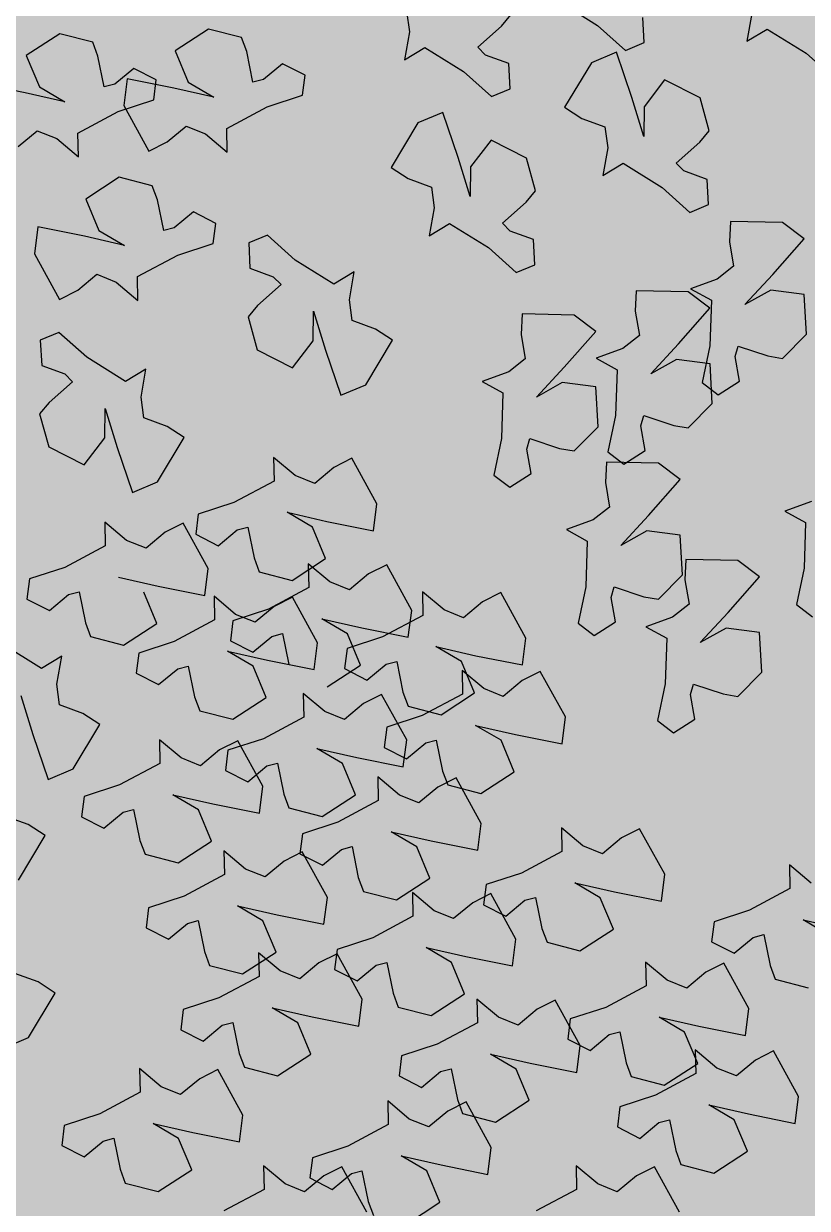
# Model space of a CAD drawing. Header units: millimetres. Extents: x -1042495 to -977915, y 3191218 to 3280168.
# Drawn here: x -1023146 to -1022364, y 3228911 to 3230092 of the extents above; entities that cross this region are included whole.
import ezdxf

# ---------------------------------------------------------------- set-up
doc = ezdxf.new("R2010")
doc.units = ezdxf.units.MM
doc.layers.add('000 Привязки', color=1, linetype='Continuous')
doc.layers.add('A绿-TXT', color=252, linetype='Continuous')
doc.layers.add('кустарники лиственные', color=7, linetype='Continuous', lineweight=20, true_color=0x455c00)

# ---------------------------------------------------------------- blocks, each defined once
blk = doc.blocks.new('A$C6E9D230D')
at = {"layer": 'A绿-TXT', "color": 254, "true_color": 0xfeeab9}
for p, q in [((1520.7, 1226.5), (1531.7, 1281.6)), ((393.4, 1252.1), (405.8, 1222.6)), ((657.1, 1222.7), (667.2, 1250.2)), ((841.3, 1207.3), (869.8, 1253)), ((471.4, 1211), (481.5, 1238.5)), ((591.5, 1234.3), (644, 1202.6)), ((809.5, 1231.5), (763.5, 1217.2)), ((1457.1, 1234.6), (1475.9, 1212.1)), ((405.8, 1222.6), (458.3, 1190.9)), ((644, 1202.6), (657.1, 1222.7)), ((763.5, 1217.2), (710.3, 1199.3)), ((923.2, 1224.3), (909.6, 1197.8)), ((946.9, 1221.3), (923.2, 1224.3)), ((960.6, 1179.4), (946.9, 1221.3)), ((1510, 1179.5), (1520.7, 1226.5)), ((1564.7, 1225.1), (1527.7, 1209.6)), ((1590.4, 1185.6), (1564.7, 1225.1)), ((458.3, 1190.9), (471.4, 1211)), ((855.8, 1183.3), (841.3, 1207.3)), ((1141.6, 1209.3), (1102.8, 1198.6)), ((1155, 1198.2), (1141.6, 1209.3)), ((1198.9, 1206.9), (1188.8, 1179.4)), ((1228.6, 1208.5), (1198.9, 1206.9)), ((1237.9, 1186.5), (1228.6, 1208.5)), ((1330.6, 1215.3), (1276.9, 1185.7)), ((1362.3, 1211.3), (1330.6, 1215.3)), ((1351.3, 1156.2), (1362.3, 1211.3)), ((1475.9, 1212.1), (1466.6, 1189.1)), ((1527.7, 1209.6), (1510, 1179.5)), ((710.3, 1199.3), (722.7, 1169.8)), ((798.4, 1185.7), (822.9, 1189.1)), ((822.9, 1189.1), (855.8, 1183.3)), ((909.6, 1197.8), (928.4, 1175.3)), ((1102.8, 1198.6), (1081.5, 1156.6)), ((1179.6, 1170.4), (1155, 1198.2)), ((1466.6, 1189.1), (1445.1, 1163.6)), ((278.4, 1183.3), (264.9, 1156.8)), ((302.1, 1180.3), (278.4, 1183.3)), ((315.8, 1138.4), (302.1, 1180.3)), ((788.3, 1158.2), (798.4, 1185.7)), ((928.4, 1175.3), (931.6, 1162.8)), ((986, 1131.8), (960.6, 1179.4)), ((1188.8, 1179.4), (1179.6, 1170.4)), ((1208.5, 1153.6), (1237.9, 1186.5)), ((1276.9, 1185.7), (1287.7, 1164.3)), ((1580.2, 1146.7), (1590.4, 1185.6)), ((722.7, 1169.8), (775.1, 1138.1)), ((931.6, 1162.8), (895.2, 1155.3)), ((1287.7, 1164.3), (1306.5, 1141.8)), ((1445.1, 1163.6), (1473.1, 1164.1)), ((1473.1, 1164.1), (1498.5, 1116.6)), ((264.9, 1156.8), (283.6, 1134.3)), ((666.3, 1159.9), (652.8, 1133.4)), ((690.1, 1156.9), (666.3, 1159.9)), ((703.8, 1115), (690.1, 1156.9)), ((775.1, 1138.1), (788.3, 1158.2)), ((878.9, 1149.2), (868.7, 1110.3)), ((895.2, 1155.3), (878.9, 1149.2)), ((1081.5, 1156.6), (1113.3, 1132.4)), ((1180, 1107.8), (1208.5, 1153.6)), ((1340.6, 1109.3), (1351.3, 1156.2)), ((1395.2, 1154.8), (1358.3, 1139.4)), ((1420.9, 1115.3), (1395.2, 1154.8)), ((1563.9, 1140.6), (1580.2, 1146.7)), ((283.6, 1134.3), (286.9, 1121.8)), ((341.2, 1090.8), (315.8, 1138.4)), ((652.8, 1133.4), (671.6, 1110.9)), ((1014, 1132.4), (986, 1131.8)), ((992.5, 1106.8), (1014, 1132.4)), ((1113.3, 1132.4), (1148.2, 1132.1)), ((1306.5, 1141.8), (1297.2, 1118.9)), ((1358.3, 1139.4), (1340.6, 1109.3)), ((1527.5, 1133.2), (1563.9, 1140.6)), ((1530.7, 1120.7), (1527.5, 1133.2)), ((286.9, 1121.8), (250.4, 1114.3)), ((1148.2, 1132.1), (1102.2, 1117.8)), ((1297.2, 1118.9), (1275.7, 1093.3)), ((1549.5, 1098.2), (1530.7, 1120.7)), ((234.1, 1108.3), (224, 1069.3)), ((250.4, 1114.3), (234.1, 1108.3)), ((671.6, 1110.9), (674.8, 1098.4)), ((729.2, 1067.5), (703.8, 1115)), ((868.7, 1110.3), (894.5, 1070.9)), ((949.1, 1116.4), (938.4, 1069.4)), ((983.2, 1083.8), (992.5, 1106.8)), ((1102.2, 1117.8), (1049, 1099.9)), ((1194.5, 1083.9), (1180, 1107.8)), ((1410.8, 1076.4), (1420.9, 1115.3)), ((1505.5, 1110), (1451.8, 1080.4)), ((1498.5, 1116.6), (1512.2, 1074.7)), ((1537.3, 1106), (1505.5, 1110)), ((1526.2, 1050.9), (1537.3, 1106)), ((369.2, 1091.4), (341.2, 1090.8)), ((347.7, 1065.8), (369.2, 1091.4)), ((638.4, 1091), (622.1, 1084.9)), ((674.8, 1098.4), (638.4, 1091)), ((835.8, 1095.4), (822.2, 1068.9)), ((859.5, 1092.4), (835.8, 1095.4)), ((873.2, 1050.5), (859.5, 1092.4)), ((1049, 1099.9), (1061.4, 1070.4)), ((1275.7, 1093.3), (1303.7, 1093.8)), ((1303.7, 1093.8), (1329.1, 1046.3)), ((1535.9, 1071.7), (1549.5, 1098.2)), ((535.2, 1083.7), (521.7, 1057.2)), ((558.9, 1080.7), (535.2, 1083.7)), ((572.6, 1038.8), (558.9, 1080.7)), ((622.1, 1084.9), (611.9, 1046)), ((894.5, 1070.9), (931.4, 1086.3)), ((1002, 1061.3), (983.2, 1083.8)), ((1127, 1058.8), (1137.1, 1086.2)), ((1137.1, 1086.2), (1161.6, 1089.7)), ((1161.6, 1089.7), (1194.5, 1083.9)), ((1394.5, 1070.3), (1410.8, 1076.4)), ((1451.8, 1080.4), (1462.6, 1059)), ((224, 1069.3), (249.7, 1029.9)), ((286.6, 1045.3), (304.3, 1075.4)), ((304.3, 1075.4), (293.7, 1028.4)), ((338.4, 1042.9), (347.7, 1065.8)), ((757.1, 1068), (729.2, 1067.5)), ((735.7, 1042.4), (757.1, 1068)), ((822.2, 1068.9), (841, 1046.4)), ((938.4, 1069.4), (927.4, 1014.4)), ((1061.4, 1070.4), (1113.8, 1038.7)), ((1358, 1062.9), (1394.5, 1070.3)), ((1361.3, 1050.4), (1358, 1062.9)), ((1512.2, 1074.7), (1535.9, 1071.7)), ((521.7, 1057.2), (540.4, 1034.7)), ((674.6, 1021.9), (692.3, 1052)), ((692.3, 1052), (681.6, 1005.1)), ((898.6, 1003), (873.2, 1050.5)), ((1012.8, 1039.9), (1002, 1061.3)), ((1113.8, 1038.7), (1127, 1058.8)), ((1380.1, 1027.9), (1361.3, 1050.4)), ((1462.6, 1059), (1481.4, 1036.5)), ((1515.6, 1003.9), (1526.2, 1050.9)), ((1570.2, 1049.4), (1533.2, 1034)), ((1595.9, 1010), (1570.2, 1049.4)), ((249.7, 1029.9), (286.6, 1045.3)), ((357.2, 1020.4), (338.4, 1042.9)), ((415, 1042.7), (401.5, 1016.3)), ((438.8, 1039.8), (415, 1042.7)), ((452.5, 997.8), (438.8, 1039.8)), ((540.4, 1034.7), (543.7, 1022.2)), ((598, 991.3), (572.6, 1038.8)), ((611.9, 1046), (637.6, 1006.5)), ((726.4, 1019.5), (735.7, 1042.4)), ((841, 1046.4), (844.2, 1033.9)), ((959.1, 1010.4), (1012.8, 1039.9)), ((1329.1, 1046.3), (1342.8, 1004.4)), ((1481.4, 1036.5), (1472.1, 1013.5)), ((293.7, 1028.4), (282.6, 973.4)), ((543.7, 1022.2), (507.3, 1014.8)), ((637.6, 1006.5), (674.6, 1021.9)), ((807.8, 1026.5), (791.5, 1020.4)), ((844.2, 1033.9), (807.8, 1026.5)), ((999.6, 1025.1), (986.1, 998.7)), ((1023.4, 1022.2), (999.6, 1025.1)), ((1037.1, 980.2), (1023.4, 1022.2)), ((1366.5, 1001.4), (1380.1, 1027.9)), ((1533.2, 1034), (1515.6, 1003.9)), ((368, 999), (357.2, 1020.4)), ((401.5, 1016.3), (420.3, 993.8)), ((490.9, 1008.7), (480.8, 969.8)), ((507.3, 1014.8), (490.9, 1008.7)), ((745.2, 997), (726.4, 1019.5)), ((791.5, 1020.4), (781.3, 981.5)), ((927.4, 1014.4), (959.1, 1010.4)), ((1472.1, 1013.5), (1450.7, 988)), ((1585.7, 971.1), (1595.9, 1010)), ((314.3, 969.4), (368, 999)), ((420.3, 993.8), (423.5, 981.2)), ((477.9, 950.3), (452.5, 997.8)), ((681.6, 1005.1), (670.6, 950)), ((756, 975.6), (745.2, 997)), ((926.6, 1003.5), (898.6, 1003)), ((905.1, 978), (926.6, 1003.5)), ((986.1, 998.7), (1004.9, 976.2)), ((1342.8, 1004.4), (1366.5, 1001.4)), ((226.5, 944.5), (201.1, 992.1)), ((423.5, 981.2), (387.1, 973.8)), ((626, 991.8), (598, 991.3)), ((604.5, 966.3), (626, 991.8)), ((721, 990.1), (707.5, 963.6)), ((744.7, 987.1), (721, 990.1)), ((758.4, 945.2), (744.7, 987.1)), ((781.3, 981.5), (807.1, 942)), ((844, 957.4), (861.7, 987.6)), ((861.7, 987.6), (851, 940.6)), ((874, 984.2), (860.5, 957.7)), ((897.7, 981.2), (874, 984.2)), ((911.4, 939.3), (897.7, 981.2)), ((1062.5, 932.7), (1037.1, 980.2)), ((1450.7, 988), (1478.6, 988.5)), ((1478.6, 988.5), (1504, 941)), ((282.6, 973.4), (314.3, 969.4)), ((370.8, 967.7), (360.6, 928.8)), ((387.1, 973.8), (370.8, 967.7)), ((480.8, 969.8), (506.5, 930.3)), ((543.4, 945.8), (561.1, 975.9)), ((561.1, 975.9), (550.5, 928.9)), ((595.3, 943.3), (604.5, 966.3)), ((702.3, 946), (756, 975.6)), ((895.8, 955), (905.1, 978)), ((1004.9, 976.2), (1008.1, 963.6)), ((1533, 957.6), (1569.4, 965)), ((1569.4, 965), (1585.7, 971.1)), ((505.8, 950.9), (477.9, 950.3)), ((484.4, 925.3), (505.8, 950.9)), ((707.5, 963.6), (726.3, 941.1)), ((807.1, 942), (844, 957.4)), ((860.5, 957.7), (879.2, 935.2)), ((914.6, 932.5), (895.8, 955)), ((971.7, 956.2), (955.4, 950.1)), ((1008.1, 963.6), (971.7, 956.2)), ((1217.5, 952.8), (1196.2, 910.8)), ((1256.3, 963.4), (1217.5, 952.8)), ((1269.7, 952.3), (1256.3, 963.4)), ((1294.4, 924.5), (1269.7, 952.3)), ((1313.7, 961.1), (1303.6, 933.6)), ((1343.4, 962.6), (1313.7, 961.1)), ((1352.7, 940.6), (1343.4, 962.6)), ((1536.2, 945.1), (1533, 957.6)), ((254.4, 945.1), (226.5, 944.5)), ((233, 919.5), (254.4, 945.1)), ((506.5, 930.3), (543.4, 945.8)), ((614, 920.8), (595.3, 943.3)), ((670.6, 950), (702.3, 946)), ((726.3, 941.1), (729.5, 928.6)), ((783.9, 897.6), (758.4, 945.2)), ((851, 940.6), (840, 885.5)), ((936.9, 891.7), (911.4, 939.3)), ((955.4, 950.1), (945.2, 911.2)), ((1323.2, 907.7), (1352.7, 940.6)), ((1504, 941), (1517.8, 899.1)), ((1555, 922.6), (1536.2, 945.1)), ((360.6, 928.8), (386.3, 889.4)), ((423.3, 904.8), (441, 934.9)), ((441, 934.9), (430.3, 887.9)), ((475.1, 902.3), (484.4, 925.3)), ((550.5, 928.9), (539.4, 873.8)), ((729.5, 928.6), (693.1, 921.1)), ((882.5, 922.7), (846.1, 915.2)), ((879.2, 935.2), (882.5, 922.7)), ((925.4, 911.1), (914.6, 932.5)), ((1090.4, 933.3), (1062.5, 932.7)), ((1069, 907.7), (1090.4, 933.3)), ((1303.6, 933.6), (1294.4, 924.5)), ((223.7, 896.6), (233, 919.5)), ((624.8, 899.4), (614, 920.8)), ((676.8, 915.1), (666.6, 876.1)), ((693.1, 921.1), (676.8, 915.1)), ((871.7, 881.5), (925.4, 911.1)), ((945.2, 911.2), (970.9, 871.8)), ((1007.9, 887.2), (1025.6, 917.3)), ((1025.6, 917.3), (1014.9, 870.3)), ((1196.2, 910.8), (1228, 886.5)), ((1541.5, 896.1), (1555, 922.6)), ((242.5, 874.1), (223.7, 896.6)), ((386.3, 889.4), (423.3, 904.8)), ((493.9, 879.8), (475.1, 902.3)), ((571.1, 869.8), (624.8, 899.4)), ((622.6, 902.2), (609.1, 875.7)), ((646.3, 899.2), (622.6, 902.2)), ((660, 857.3), (646.3, 899.2)), ((811.8, 898.2), (783.9, 897.6)), ((790.4, 872.6), (811.8, 898.2)), ((1059.7, 884.7), (1069, 907.7)), ((1294.8, 862), (1323.2, 907.7)), ((1517.8, 899.1), (1541.5, 896.1)), ((240.1, 890.5), (226.6, 864)), ((263.8, 887.5), (240.1, 890.5)), ((277.5, 845.6), (263.8, 887.5)), ((430.3, 887.9), (419.3, 832.8)), ((729.3, 852.1), (746.9, 882.2)), ((746.9, 882.2), (736.3, 835.2)), ((840, 885.5), (871.7, 881.5)), ((964.8, 892.3), (936.9, 891.7)), ((943.4, 866.7), (964.8, 892.3)), ((970.9, 871.8), (1007.9, 887.2)), ((1078.5, 862.2), (1059.7, 884.7)), ((1262.9, 886.2), (1216.9, 871.9)), ((1228, 886.5), (1262.9, 886.2)), ((253.3, 852.6), (242.5, 874.1)), ((504.7, 858.4), (493.9, 879.8)), ((539.4, 873.8), (571.1, 869.8)), ((609.1, 875.7), (627.8, 853.2)), ((666.6, 876.1), (692.3, 836.7)), ((781.1, 849.7), (790.4, 872.6)), ((819.6, 870.2), (845.3, 830.8)), ((882.2, 846.2), (899.9, 876.3)), ((899.9, 876.3), (889.3, 829.3)), ((1014.9, 870.3), (1003.9, 815.2)), ((1216.9, 871.9), (1163.7, 854)), ((226.6, 864), (245.4, 841.5)), ((451, 828.9), (504.7, 858.4)), ((486, 861.2), (472.5, 834.7)), ((509.7, 858.2), (486, 861.2)), ((523.4, 816.3), (509.7, 858.2)), ((627.8, 853.2), (631.1, 840.7)), ((685.4, 809.8), (660, 857.3)), ((934.1, 843.8), (943.4, 866.7)), ((1089.3, 840.8), (1078.5, 862.2)), ((1163.7, 854), (1176.1, 824.5)), ((1309.2, 838), (1294.8, 862)), ((199.6, 823.1), (253.3, 852.6)), ((245.4, 841.5), (248.6, 829)), ((303, 798.1), (277.5, 845.6)), ((631.1, 840.7), (594.7, 833.3)), ((692.3, 836.7), (729.3, 852.1)), ((799.8, 827.2), (781.1, 849.7)), ((841.1, 849.5), (827.6, 823.1)), ((864.9, 846.6), (841.1, 849.5)), ((845.3, 830.8), (882.2, 846.2)), ((878.6, 804.6), (864.9, 846.6)), ((952.8, 821.3), (934.1, 843.8)), ((1035.6, 811.3), (1089.3, 840.8)), ((1241.7, 812.9), (1251.8, 840.4)), ((1251.8, 840.4), (1276.3, 843.8)), ((1276.3, 843.8), (1309.2, 838)), ((248.6, 829), (212.2, 821.6)), ((419.3, 832.8), (451, 828.9)), ((472.5, 834.7), (491.3, 812.2)), ((578.3, 827.2), (568.2, 788.3)), ((594.7, 833.3), (578.3, 827.2)), ((736.3, 835.2), (725.2, 780.2)), ((810.7, 805.8), (799.8, 827.2)), ((889.3, 829.3), (878.2, 774.3)), ((212.2, 821.6), (195.9, 815.5)), ((491.3, 812.2), (494.5, 799.7)), ((548.9, 768.8), (523.4, 816.3)), ((827.6, 823.1), (846.4, 800.6)), ((963.7, 799.8), (952.8, 821.3)), ((1003.9, 815.2), (1035.6, 811.3)), ((1176.1, 824.5), (1228.6, 792.8)), ((1228.6, 792.8), (1241.7, 812.9)), ((330.9, 798.6), (303, 798.1)), ((309.5, 773.1), (330.9, 798.6)), ((494.5, 799.7), (458.1, 792.3)), ((713.4, 810.3), (685.4, 809.8)), ((691.9, 784.7), (713.4, 810.3)), ((748.2, 802.8), (734.7, 776.3)), ((771.9, 799.8), (748.2, 802.8)), ((757, 776.2), (810.7, 805.8)), ((785.7, 757.9), (771.9, 799.8)), ((846.4, 800.6), (849.6, 788)), ((904, 757.1), (878.6, 804.6)), ((909.9, 770.3), (963.7, 799.8)), ((360.4, 785.2), (346.9, 758.7)), ((384.1, 782.2), (360.4, 785.2)), ((441.8, 786.2), (431.6, 747.3)), ((458.1, 792.3), (441.8, 786.2)), ((568.2, 788.3), (593.9, 748.8)), ((630.8, 764.2), (648.5, 794.4)), ((648.5, 794.4), (637.9, 747.4)), ((682.7, 761.8), (691.9, 784.7)), ((849.6, 788), (813.2, 780.6)), ((1432.5, 794.7), (1419.4, 774.6)), ((1485, 762.9), (1432.5, 794.7)), ((185.7, 776.6), (211.4, 737.1)), ((248.4, 752.6), (266, 782.7)), ((266, 782.7), (255.4, 735.7)), ((300.2, 750.1), (309.5, 773.1)), ((397.8, 740.3), (384.1, 782.2)), ((576.8, 769.3), (548.9, 768.8)), ((555.4, 743.8), (576.8, 769.3)), ((725.2, 780.2), (757, 776.2)), ((734.7, 776.3), (753.5, 753.8)), ((796.9, 774.5), (786.7, 735.6)), ((813.2, 780.6), (796.9, 774.5)), ((878.2, 774.3), (909.9, 770.3)), ((1419.4, 774.6), (1409.3, 747.1)), ((1592.4, 773), (1559.6, 778.7)), ((1559.6, 778.7), (1574, 754.8)), ((1617, 776.4), (1592.4, 773)), ((346.9, 758.7), (365.6, 736.2)), ((593.9, 748.8), (630.8, 764.2)), ((701.4, 739.3), (682.7, 761.8)), ((811.1, 710.3), (785.7, 757.9)), ((931.9, 757.7), (904, 757.1)), ((910.5, 732.1), (931.9, 757.7)), ((1497.4, 733.5), (1485, 762.9)), ((211.4, 737.1), (248.4, 752.6)), ((319, 727.6), (300.2, 750.1)), ((431.6, 747.3), (457.3, 707.9)), ((494.3, 723.3), (511.9, 753.4)), ((511.9, 753.4), (501.3, 706.4)), ((546.1, 720.8), (555.4, 743.8)), ((637.9, 747.4), (626.8, 692.3)), ((756.7, 741.3), (720.3, 733.8)), ((753.5, 753.8), (756.7, 741.3)), ((849.4, 711.6), (867.1, 741.7)), ((867.1, 741.7), (856.4, 694.7)), ((1351.9, 749.5), (1366.4, 725.5)), ((1384.8, 743.7), (1351.9, 749.5)), ((1409.3, 747.1), (1384.8, 743.7)), ((1574, 754.8), (1545.6, 709)), ((255.4, 735.7), (244.3, 680.6)), ((329.8, 706.2), (319, 727.6)), ((365.6, 736.2), (368.9, 723.7)), ((423.2, 692.7), (397.8, 740.3)), ((704, 727.8), (693.8, 688.9)), ((712.2, 717.9), (701.4, 739.3)), ((720.3, 733.8), (704, 727.8)), ((786.7, 735.6), (812.4, 696.2)), ((901.2, 709.1), (910.5, 732.1)), ((1444.2, 715.5), (1497.4, 733.5)), ((332.5, 716.2), (316.1, 710.2)), ((368.9, 723.7), (332.5, 716.2)), ((457.3, 707.9), (494.3, 723.3)), ((564.9, 698.3), (546.1, 720.8)), ((658.5, 688.3), (712.2, 717.9)), ((1366.4, 725.5), (1337.9, 679.7)), ((1398.2, 701.2), (1444.2, 715.5)), ((276.1, 676.6), (329.8, 706.2)), ((316.1, 710.2), (306, 671.3)), ((501.3, 706.4), (490.2, 651.3)), ((839, 710.9), (811.1, 710.3)), ((812.4, 696.2), (849.4, 711.6)), ((817.6, 685.3), (839, 710.9)), ((920, 686.6), (901.2, 709.1)), ((1433.1, 701), (1398.2, 701.2)), ((1464.9, 676.7), (1433.1, 701)), ((1545.6, 709), (1516.1, 676.2)), ((451.2, 693.3), (423.2, 692.7)), ((429.7, 667.7), (451.2, 693.3)), ((562.5, 685.6), (549, 659.1)), ((586.2, 682.6), (562.5, 685.6)), ((575.7, 676.9), (564.9, 698.3)), ((626.8, 692.3), (658.5, 688.3)), ((693.8, 688.9), (719.5, 649.4)), ((756.5, 664.8), (774.1, 694.9)), ((774.1, 694.9), (763.5, 647.9)), ((808.3, 662.4), (817.6, 685.3)), ((856.4, 694.7), (845.4, 639.6)), ((930.8, 665.2), (920, 686.6)), ((1180.1, 687.1), (1166.6, 662.6)), ((1191.5, 655.7), (1180.1, 687.1)), ((1565.2, 683.2), (1574.4, 692.3)), ((1574.4, 692.3), (1599.1, 664.5)), ((244.3, 680.6), (276.1, 676.6)), ((306, 671.3), (331.7, 631.8)), ((368.6, 647.2), (386.3, 677.3)), ((386.3, 677.3), (375.7, 630.3)), ((522, 647.3), (575.7, 676.9)), ((599.9, 640.7), (586.2, 682.6)), ((1069.5, 673.4), (1055.1, 654.4)), ((1112.7, 664.4), (1069.5, 673.4)), ((1337.9, 679.7), (1308.5, 646.9)), ((1443.6, 634.7), (1464.9, 676.7)), ((1516.1, 676.2), (1525.4, 654.2)), ((1555.1, 655.7), (1565.2, 683.2)), ((420.5, 644.8), (429.7, 667.7)), ((549, 659.1), (567.8, 636.6)), ((719.5, 649.4), (756.5, 664.8)), ((827.1, 639.9), (808.3, 662.4)), ((877.1, 635.7), (930.8, 665.2)), ((1166.6, 662.6), (1112.7, 664.4)), ((1357.5, 653.9), (1366.8, 663)), ((1366.8, 663), (1391.4, 635.2)), ((1599.1, 664.5), (1612.5, 653.4)), ((331.7, 631.8), (368.6, 647.2)), ((439.2, 622.3), (420.5, 644.8)), ((490.2, 651.3), (522, 647.3)), ((763.5, 647.9), (752.4, 592.9)), ((1055.1, 654.4), (1071.3, 629.5)), ((1206.7, 636.2), (1191.5, 655.7)), ((1308.5, 646.9), (1317.8, 624.9)), ((1347.4, 626.4), (1357.5, 653.9)), ((1525.4, 654.2), (1555.1, 655.7)), ((375.7, 630.3), (364.6, 575.3)), ((567.8, 636.6), (571, 624.1)), ((625.4, 593.2), (599.9, 640.7)), ((837.9, 618.5), (827.1, 639.9)), ((845.4, 639.6), (877.1, 635.7)), ((1071.3, 629.5), (1100.2, 634.5)), ((1100.2, 634.5), (1112.6, 631)), ((1112.6, 631), (1100.9, 595.8)), ((1235.6, 641.2), (1206.7, 636.2)), ((1259.6, 639.9), (1235.6, 641.2)), ((1258.3, 578.6), (1259.6, 639.9)), ((1391.4, 635.2), (1404.8, 624.1)), ((1404.8, 624.1), (1443.6, 634.7)), ((226.5, 575.7), (201.1, 623.3)), ((450, 600.9), (439.2, 622.3)), ((534.6, 616.7), (518.3, 610.6)), ((571, 624.1), (534.6, 616.7)), ((784.2, 588.9), (837.9, 618.5)), ((1178.7, 592.6), (1161.5, 622.9)), ((1161.5, 622.9), (1196.8, 590.2)), ((1317.8, 624.9), (1347.4, 626.4)), ((518.3, 610.6), (508.1, 571.7)), ((396.3, 571.3), (450, 600.9)), ((653.3, 593.7), (625.4, 593.2)), ((631.9, 568.2), (653.3, 593.7)), ((752.4, 592.9), (784.2, 588.9)), ((1005.2, 587.5), (991.7, 563.1)), ((1016.6, 556.2), (1005.2, 587.5)), ((1100.9, 595.8), (1098, 578.6)), ((1173.6, 552.9), (1178.7, 592.6)), ((1196.8, 590.2), (1239, 553.1)), ((1503.5, 589.8), (1490.4, 569.7)), ((1556, 558), (1503.5, 589.8)), ((1628.6, 596.7), (1600.1, 550.9)), ((254.4, 576.3), (226.5, 575.7)), ((233, 550.7), (254.4, 576.3)), ((364.6, 575.3), (396.3, 571.3)), ((404, 586.2), (390.5, 559.7)), ((427.7, 583.2), (404, 586.2)), ((441.4, 541.3), (427.7, 583.2)), ((570.8, 547.7), (588.4, 577.8)), ((588.4, 577.8), (577.8, 530.8)), ((894.6, 573.9), (880.2, 554.8)), ((937.8, 564.8), (894.6, 573.9)), ((1098, 578.6), (1126.6, 550.3)), ((1239, 553.1), (1258.3, 578.6)), ((390.5, 559.7), (409.3, 537.2)), ((508.1, 571.7), (533.8, 532.2)), ((622.6, 545.2), (631.9, 568.2)), ((991.7, 563.1), (937.8, 564.8)), ((1490.4, 569.7), (1480.3, 542.2)), ((223.7, 527.7), (233, 550.7)), ((533.8, 532.2), (570.8, 547.7)), ((641.3, 522.7), (622.6, 545.2)), ((880.2, 554.8), (896.4, 529.9)), ((1031.8, 536.7), (1016.6, 556.2)), ((1126.6, 550.3), (1173.6, 552.9)), ((1207.4, 552.5), (1193.9, 528)), ((1218.8, 521.1), (1207.4, 552.5)), ((1568.4, 528.6), (1556, 558)), ((1600.1, 550.9), (1570.7, 518.1)), ((409.3, 537.2), (412.5, 524.7)), ((466.9, 493.8), (441.4, 541.3)), ((896.4, 529.9), (925.2, 534.9)), ((925.2, 534.9), (937.7, 531.5)), ((937.7, 531.5), (925.9, 496.2)), ((1060.7, 541.7), (1031.8, 536.7)), ((1084.6, 540.3), (1060.7, 541.7)), ((1096.9, 538.8), (1082.4, 519.8)), ((1083.4, 479), (1084.6, 540.3)), ((1140, 529.7), (1096.9, 538.8)), ((1455.8, 538.8), (1422.9, 544.6)), ((1422.9, 544.6), (1437.4, 520.6)), ((1480.3, 542.2), (1455.8, 538.8)), ((242.5, 505.2), (223.7, 527.7)), ((300.3, 527.6), (286.8, 501.1)), ((324, 524.6), (300.3, 527.6)), ((337.7, 482.7), (324, 524.6)), ((376.1, 517.3), (359.8, 511.2)), ((412.5, 524.7), (376.1, 517.3)), ((577.8, 530.8), (566.7, 475.7)), ((652.2, 501.3), (641.3, 522.7)), ((1003.8, 493), (986.5, 523.4)), ((986.5, 523.4), (1021.9, 490.7)), ((1082.4, 519.8), (1098.6, 494.8)), ((1193.9, 528), (1140, 529.7)), ((1234.1, 501.6), (1218.8, 521.1)), ((1437.4, 520.6), (1408.9, 474.8)), ((1515.2, 510.6), (1568.4, 528.6)), ((1570.7, 518.1), (1580, 496)), ((253.3, 483.8), (242.5, 505.2)), ((359.8, 511.2), (349.6, 472.3)), ((1262.9, 506.6), (1234.1, 501.6)), ((1286.9, 505.3), (1262.9, 506.6)), ((1285.6, 444), (1286.9, 505.3)), ((1469.2, 496.3), (1515.2, 510.6)), ((286.8, 501.1), (305.6, 478.6)), ((494.8, 494.3), (466.9, 493.8)), ((473.4, 468.7), (494.8, 494.3)), ((598.5, 471.7), (652.2, 501.3)), ((890.4, 493.9), (876.9, 469.4)), ((901.8, 462.5), (890.4, 493.9)), ((925.9, 496.2), (923, 479)), ((998.7, 453.3), (1003.8, 493)), ((1021.9, 490.7), (1064.1, 453.5)), ((1098.6, 494.8), (1127.5, 499.8)), ((1127.5, 499.8), (1139.9, 496.4)), ((1139.9, 496.4), (1128.2, 461.1)), ((1504.1, 496.1), (1469.2, 496.3)), ((1535.9, 471.8), (1504.1, 496.1)), ((1580, 496), (1609.6, 497.6)), ((199.6, 454.3), (253.3, 483.8)), ((305.6, 478.6), (308.8, 466.1)), ((363.2, 435.2), (337.7, 482.7)), ((412.3, 448.2), (429.9, 478.3)), ((429.9, 478.3), (419.3, 431.4)), ((566.7, 475.7), (598.5, 471.7)), ((779.9, 480.2), (765.5, 461.2)), ((823, 471.2), (779.9, 480.2)), ((923, 479), (951.6, 450.8)), ((1064.1, 453.5), (1083.4, 479)), ((1206, 457.9), (1188.8, 488.3)), ((1188.8, 488.3), (1224.2, 455.6)), ((308.8, 466.1), (272.4, 458.7)), ((349.6, 472.3), (375.3, 432.8)), ((464.1, 445.8), (473.4, 468.7)), ((876.9, 469.4), (823, 471.2)), ((917.1, 443), (901.8, 462.5)), ((1408.9, 474.8), (1379.5, 442)), ((1514.6, 429.8), (1535.9, 471.8)), ((256.1, 452.6), (245.9, 413.7)), ((272.4, 458.7), (256.1, 452.6)), ((375.3, 432.8), (412.3, 448.2)), ((765.5, 461.2), (781.6, 436.3)), ((945.9, 448), (917.1, 443)), ((969.9, 446.7), (945.9, 448)), ((951.6, 450.8), (998.7, 453.3)), ((1128.2, 461.1), (1125.3, 444)), ((1200.9, 418.2), (1206, 457.9)), ((1224.2, 455.6), (1266.3, 418.5)), ((1418.4, 421.5), (1428.5, 449)), ((1428.5, 449), (1437.7, 458.1)), ((1437.7, 458.1), (1462.4, 430.3)), ((391.1, 435.7), (363.2, 435.2)), ((369.7, 410.2), (391.1, 435.7)), ((482.8, 423.3), (464.1, 445.8)), ((781.6, 436.3), (810.5, 441.2)), ((810.5, 441.2), (822.9, 437.8)), ((822.9, 437.8), (811.2, 402.6)), ((968.6, 385.4), (969.9, 446.7)), ((1125.3, 444), (1153.9, 415.7)), ((1266.3, 418.5), (1285.6, 444)), ((1289.3, 441.2), (1275.8, 416.7)), ((1300.7, 409.9), (1289.3, 441.2)), ((1379.5, 442), (1388.7, 420)), ((308.6, 389.7), (326.2, 419.8)), ((326.2, 419.8), (315.6, 372.8)), ((419.3, 431.4), (408.2, 376.3)), ((493.7, 401.9), (482.8, 423.3)), ((889, 399.4), (871.8, 429.7)), ((871.8, 429.7), (907.2, 397)), ((1178.8, 427.6), (1164.3, 408.5)), ((1221.9, 418.5), (1178.8, 427.6)), ((1388.7, 420), (1418.4, 421.5)), ((1462.4, 430.3), (1475.8, 419.2)), ((1475.8, 419.2), (1514.6, 429.8)), ((245.9, 413.7), (271.6, 374.2)), ((360.4, 387.2), (369.7, 410.2)), ((518.8, 416.4), (505.2, 389.9)), ((542.5, 413.4), (518.8, 416.4)), ((556.2, 371.5), (542.5, 413.4)), ((1153.9, 415.7), (1200.9, 418.2)), ((1164.3, 408.5), (1180.5, 383.6)), ((1275.8, 416.7), (1221.9, 418.5)), ((1316, 390.4), (1300.7, 409.9)), ((440, 372.3), (493.7, 401.9)), ((811.2, 402.6), (808.3, 385.4)), ((883.9, 359.7), (889, 399.4)), ((907.2, 397), (949.3, 359.9)), ((1344.8, 395.3), (1316, 390.4)), ((1368.8, 394), (1344.8, 395.3)), ((1367.5, 332.7), (1368.8, 394)), ((271.6, 374.2), (308.6, 389.7)), ((379.1, 364.7), (360.4, 387.2)), ((505.2, 389.9), (524, 367.4)), ((808.3, 385.4), (836.9, 357.1)), ((949.3, 359.9), (968.6, 385.4)), ((1180.5, 383.6), (1209.4, 388.6)), ((1209.4, 388.6), (1221.8, 385.1)), ((1221.8, 385.1), (1210.1, 349.9)), ((315.6, 372.8), (304.5, 317.7)), ((390, 343.3), (379.1, 364.7)), ((408.2, 376.3), (440, 372.3)), ((524, 367.4), (527.2, 354.9)), ((581.6, 323.9), (556.2, 371.5)), ((1287.9, 346.7), (1270.7, 377)), ((1270.7, 377), (1306.1, 344.3)), ((1614.3, 368.9), (1581.4, 374.7)), ((1581.4, 374.7), (1595.9, 350.8)), ((527.2, 354.9), (490.8, 347.4)), ((836.9, 357.1), (883.9, 359.7)), ((1210.1, 349.9), (1207.2, 332.7)), ((1595.9, 350.8), (1567.4, 305)), ((336.2, 313.7), (390, 343.3)), ((474.5, 341.4), (464.3, 302.4)), ((490.8, 347.4), (474.5, 341.4)), ((1282.8, 307), (1287.9, 346.7)), ((1306.1, 344.3), (1348.2, 307.2)), ((609.6, 324.5), (581.6, 323.9)), ((588.1, 298.9), (609.6, 324.5)), ((1027.1, 330), (1013.6, 305.5)), ((1038.5, 298.6), (1027.1, 330)), ((1207.2, 332.7), (1235.8, 304.4)), ((1348.2, 307.2), (1367.5, 332.7)), ((304.5, 317.7), (336.2, 313.7)), ((527, 278.4), (544.7, 308.5)), ((544.7, 308.5), (534, 261.5)), ((916.6, 316.3), (902.1, 297.3)), ((959.7, 307.2), (916.6, 316.3)), ((1013.6, 305.5), (959.7, 307.2)), ((1235.8, 304.4), (1282.8, 307)), ((1567.4, 305), (1538, 272.2))]:
    blk.add_line(p, q, dxfattribs=at)

msp = doc.modelspace()

# ---------------------------------------------------------------- hatches: boundary and pattern name
at = {"layer": '000 Привязки', "true_color": 0x999b37}
h = msp.add_hatch(color=55, dxfattribs=at)
h.dxf.hatch_style = 1
h.paths.add_polyline_path([(-985643, 3228982.2), (-1025266.5, 3230354), (-1023687.3, 3222587.9), (-1023695.8, 3222326.6, -0.141393), (-1016943.1, 3220224.1), (-1016496.2, 3221622.5), (-1016210.4, 3221531.2), (-1016210.4, 3221531.2), (-1015958.5, 3222328.6, 0.496147), (-1017796.3, 3224930), (-1018132, 3224941.7), (-1018164.5, 3223942.2), (-1022162.2, 3224080.6), (-1022172.6, 3224081), (-1021999.6, 3229078), (-1018002, 3228939.6), (-1018067, 3226940.6), (-1015555.4, 3226853.6, 0.203219), (-1014097.8, 3227412.9, -0.203219), (-1012640.1, 3227972.2), (-1003637.5, 3227660.6), (-997111.3, 3227434.6, -0.41494), (-995181.9, 3225361.7), (-995439.3, 3220447), (-995844.2, 3217958), (-995545.8, 3217862.6), (-996001.9, 3216435.5, -0.000058), (-995902.5, 3216403.7, -0.054849), (-993774.3, 3214093.5), (-991611.2, 3211415.6), (-989700.5, 3215862.1)])

# ---------------------------------------------------------------- block references
at = {"layer": 'кустарники лиственные', "xscale": 0.8449588223999995, "yscale": 0.8449588223999995, "zscale": 0.8449588223999995, "rotation": 90}
msp.add_blockref('A$C6E9D230D', (-1022107.8, 3228738.2), dxfattribs=at)

doc.saveas('drawing.dxf')
